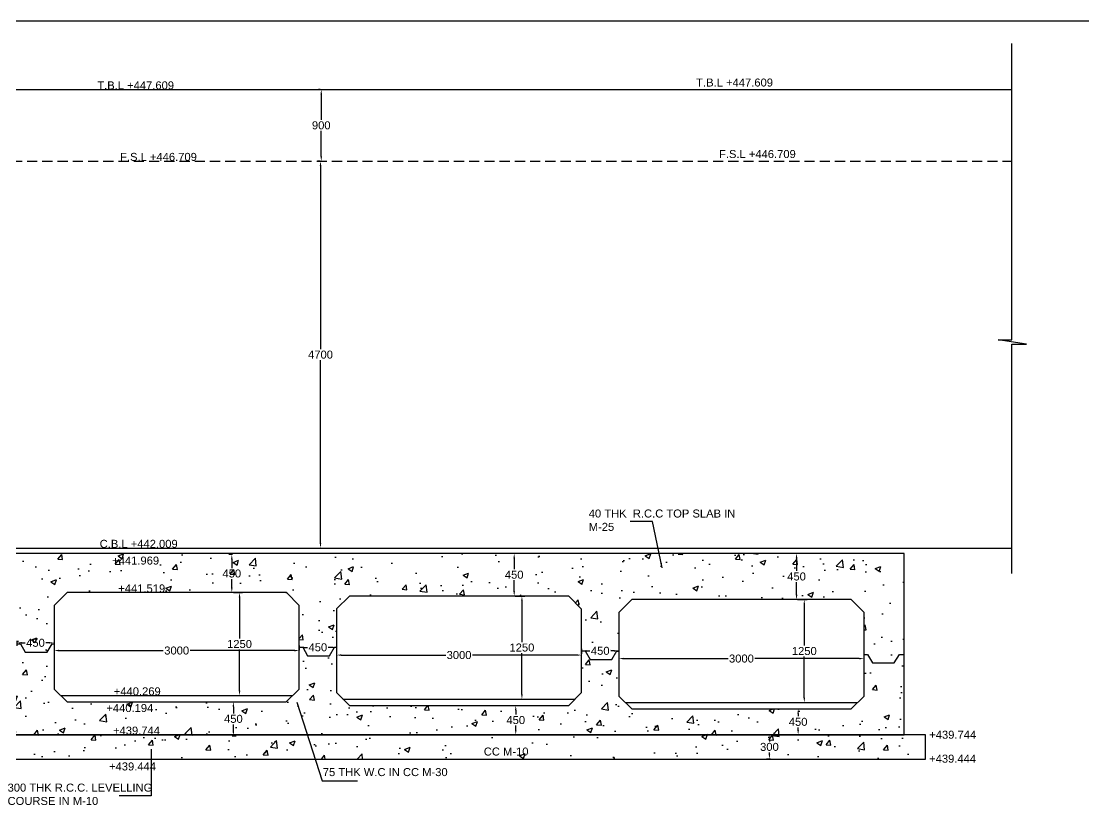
# Model space of a CAD drawing. Header units: metres. Extents: x 450 to 11487, y 479 to 10656.
# Drawn here: x 1599.9 to 1666.3, y 613.8 to 663.1 of the extents above; entities that cross this region are included whole.
import ezdxf

# ---------------------------------------------------------------- set-up
doc = ezdxf.new("R2010")
doc.units = ezdxf.units.M
doc.header["$MEASUREMENT"] = 0
doc.linetypes.add('HIDDEN', pattern=[9.525, 6.35, -3.175])
for name, color, linetype in [('DIMENSION', 255, 'Continuous'), ('DRAWING', 7, 'Continuous'), ('TEXT', 255, 'Continuous')]:
    doc.layers.add(name, color=color, linetype=linetype)
doc.styles.get("Standard").update_dxf_attribs({"font": 'arial.ttf'})
doc.dimstyles.get("Standard").update_dxf_attribs({"dimtxt": 0.5, "dimasz": 0.3, "dimexe": 0.18, "dimexo": 0.0625, "dimgap": 0.09, "dimtad": 0, "dimtih": 1, "dimtoh": 1, "dimdec": 4, "dimzin": 0, "dimdsep": 46, "dimtxsty": 'Standard', "dimcen": 0.09, "dimadec": 0, "dimazin": 0, "dimtfac": 1, "dimtdec": 4, "dimtofl": 0, "dimtmove": 0, "dimatfit": 3, "dimfxl": 1, "dimtolj": 1, "dimtzin": 0, "dimarcsym": 0})

# ---------------------------------------------------------------- blocks, each defined once
blk = doc.blocks.new('*D108')
at = {"layer": 'Defpoints', "color": 0, "ltscale": 0.1, "transparency": 16777216}
for p in [(1613.101, 629.774), (1613.208, 629.774), (1613.208, 627.39)]:
    blk.add_point(p, dxfattribs=at)
at = {"layer": 'DIMENSION', "color": 0, "lineweight": -2, "ltscale": 0.1, "transparency": 16777216}
for p, q in [((1613.146, 629.774), (1612.921, 629.774)), ((1613.101, 629.474), (1613.101, 628.927)), ((1613.101, 627.69), (1613.101, 628.236)), ((1613.146, 627.39), (1612.921, 627.39))]:
    blk.add_line(p, q, dxfattribs=at)
at = {"layer": 'DIMENSION', "color": 0, "ltscale": 0.1, "transparency": 16777216}
for points in [[(1613.051, 629.474), (1613.151, 629.474), (1613.101, 629.774)], [(1613.051, 627.69), (1613.151, 627.69), (1613.101, 627.39)]]:
    blk.add_solid(points, dxfattribs=at)
at = {"layer": 'DIMENSION', "color": 0, "ltscale": 0.1, "transparency": 16777216, "insert": (1613.101, 628.582), "char_height": 0.5, "attachment_point": 5}
blk.add_mtext('\\A1;450', dxfattribs=at)
blk = doc.blocks.new('*D109')
at = {"layer": 'Defpoints', "color": 0, "ltscale": 0.1, "transparency": 16777216}
for p in [(1613.135, 627.39), (1613.584, 627.39), (1613.106, 620.962)]:
    blk.add_point(p, dxfattribs=at)
at = {"layer": 'DIMENSION', "color": 0, "lineweight": -2, "ltscale": 0.1, "transparency": 16777216}
for p, q in [((1613.197, 627.39), (1613.764, 627.39)), ((1613.584, 627.09), (1613.584, 624.521)), ((1613.584, 621.262), (1613.584, 623.83)), ((1613.168, 620.962), (1613.764, 620.962))]:
    blk.add_line(p, q, dxfattribs=at)
at = {"layer": 'DIMENSION', "color": 0, "ltscale": 0.1, "transparency": 16777216}
for points in [[(1613.534, 627.09), (1613.634, 627.09), (1613.584, 627.39)], [(1613.534, 621.262), (1613.634, 621.262), (1613.584, 620.962)]]:
    blk.add_solid(points, dxfattribs=at)
at = {"layer": 'DIMENSION', "color": 0, "ltscale": 0.1, "transparency": 16777216, "insert": (1613.584, 624.176), "char_height": 0.5, "attachment_point": 5}
blk.add_mtext('\\A1;1250', dxfattribs=at)
blk = doc.blocks.new('*D110')
at = {"layer": 'Defpoints', "color": 0, "ltscale": 0.1, "transparency": 16777216}
for p in [(1601.995, 623.937), (1617.317, 623.769), (1617.317, 623.718)]:
    blk.add_point(p, dxfattribs=at)
at = {"layer": 'DIMENSION', "color": 0, "lineweight": -2, "ltscale": 0.1, "transparency": 16777216}
for p, q in [((1601.995, 623.875), (1601.995, 623.589)), ((1602.295, 623.769), (1608.82, 623.769)), ((1617.017, 623.769), (1610.491, 623.769)), ((1617.317, 623.781), (1617.317, 623.949))]:
    blk.add_line(p, q, dxfattribs=at)
at = {"layer": 'DIMENSION', "color": 0, "ltscale": 0.1, "transparency": 16777216}
for points in [[(1602.295, 623.819), (1602.295, 623.719), (1601.995, 623.769)], [(1617.017, 623.819), (1617.017, 623.719), (1617.317, 623.769)]]:
    blk.add_solid(points, dxfattribs=at)
at = {"layer": 'DIMENSION', "color": 0, "ltscale": 0.1, "transparency": 16777216, "insert": (1609.656, 623.769), "char_height": 0.5, "attachment_point": 5}
blk.add_mtext('\\A1;3000', dxfattribs=at)
blk = doc.blocks.new('*D111')
at = {"layer": 'Defpoints', "color": 0, "ltscale": 0.1, "transparency": 16777216}
for p in [(1599.671, 624.435), (1601.995, 624.435), (1601.995, 624.253)]:
    blk.add_point(p, dxfattribs=at)
at = {"layer": 'DIMENSION', "color": 0, "lineweight": -2, "ltscale": 0.1, "transparency": 16777216}
for p, q in [((1599.671, 624.373), (1599.671, 624.073)), ((1599.971, 624.253), (1600.182, 624.253)), ((1601.695, 624.253), (1601.485, 624.253)), ((1601.995, 624.373), (1601.995, 624.073))]:
    blk.add_line(p, q, dxfattribs=at)
at = {"layer": 'DIMENSION', "color": 0, "ltscale": 0.1, "transparency": 16777216}
for points in [[(1599.971, 624.303), (1599.971, 624.203), (1599.671, 624.253)], [(1601.695, 624.303), (1601.695, 624.203), (1601.995, 624.253)]]:
    blk.add_solid(points, dxfattribs=at)
at = {"layer": 'DIMENSION', "color": 0, "ltscale": 0.1, "transparency": 16777216, "insert": (1600.833, 624.253), "char_height": 0.5, "attachment_point": 5}
blk.add_mtext('\\A1;450', dxfattribs=at)
blk = doc.blocks.new('*D112')
at = {"layer": 'Defpoints', "color": 0, "ltscale": 0.1, "transparency": 16777216}
for p in [(1613.056, 620.562), (1613.199, 620.562), (1613.056, 618.443)]:
    blk.add_point(p, dxfattribs=at)
at = {"layer": 'DIMENSION', "color": 0, "lineweight": -2, "ltscale": 0.1, "transparency": 16777216}
for p, q in [((1613.119, 620.562), (1613.379, 620.562)), ((1613.199, 620.262), (1613.199, 619.848)), ((1613.199, 618.743), (1613.199, 619.157)), ((1613.119, 618.443), (1613.379, 618.443))]:
    blk.add_line(p, q, dxfattribs=at)
at = {"layer": 'DIMENSION', "color": 0, "ltscale": 0.1, "transparency": 16777216}
for points in [[(1613.149, 620.262), (1613.249, 620.262), (1613.199, 620.562)], [(1613.149, 618.743), (1613.249, 618.743), (1613.199, 618.443)]]:
    blk.add_solid(points, dxfattribs=at)
at = {"layer": 'DIMENSION', "color": 0, "ltscale": 0.1, "transparency": 16777216, "insert": (1613.199, 619.502), "char_height": 0.5, "attachment_point": 5}
blk.add_mtext('\\A1;450', dxfattribs=at)
blk = doc.blocks.new('*D113')
at = {"layer": 'Defpoints', "color": 0, "ltscale": 0.1, "transparency": 16777216}
for p in [(1630.747, 629.84), (1630.854, 629.84), (1630.854, 627.17)]:
    blk.add_point(p, dxfattribs=at)
at = {"layer": 'DIMENSION', "color": 0, "lineweight": -2, "ltscale": 0.1, "transparency": 16777216}
for p, q in [((1630.791, 629.84), (1630.567, 629.84)), ((1630.747, 629.54), (1630.747, 628.85)), ((1630.747, 627.47), (1630.747, 628.16)), ((1630.791, 627.17), (1630.567, 627.17))]:
    blk.add_line(p, q, dxfattribs=at)
at = {"layer": 'DIMENSION', "color": 0, "ltscale": 0.1, "transparency": 16777216}
for points in [[(1630.697, 629.54), (1630.797, 629.54), (1630.747, 629.84)], [(1630.697, 627.47), (1630.797, 627.47), (1630.747, 627.17)]]:
    blk.add_solid(points, dxfattribs=at)
at = {"layer": 'DIMENSION', "color": 0, "ltscale": 0.1, "transparency": 16777216, "insert": (1630.747, 628.505), "char_height": 0.5, "attachment_point": 5}
blk.add_mtext('\\A1;450', dxfattribs=at)
blk = doc.blocks.new('*D114')
at = {"layer": 'Defpoints', "color": 0, "ltscale": 0.1, "transparency": 16777216}
for p in [(1630.747, 627.17), (1631.23, 627.17), (1630.838, 620.742)]:
    blk.add_point(p, dxfattribs=at)
at = {"layer": 'DIMENSION', "color": 0, "lineweight": -2, "ltscale": 0.1, "transparency": 16777216}
for p, q in [((1630.809, 627.17), (1631.41, 627.17)), ((1631.23, 626.87), (1631.23, 624.302)), ((1631.23, 621.042), (1631.23, 623.611)), ((1630.901, 620.742), (1631.41, 620.742))]:
    blk.add_line(p, q, dxfattribs=at)
at = {"layer": 'DIMENSION', "color": 0, "ltscale": 0.1, "transparency": 16777216}
for points in [[(1631.18, 626.87), (1631.28, 626.87), (1631.23, 627.17)], [(1631.18, 621.042), (1631.28, 621.042), (1631.23, 620.742)]]:
    blk.add_solid(points, dxfattribs=at)
at = {"layer": 'DIMENSION', "color": 0, "ltscale": 0.1, "transparency": 16777216, "insert": (1631.23, 623.956), "char_height": 0.5, "attachment_point": 5}
blk.add_mtext('\\A1;1250', dxfattribs=at)
blk = doc.blocks.new('*D115')
at = {"layer": 'Defpoints', "color": 0, "ltscale": 0.1, "transparency": 16777216}
for p in [(1619.641, 623.656), (1634.962, 623.487), (1634.962, 623.436)]:
    blk.add_point(p, dxfattribs=at)
at = {"layer": 'DIMENSION', "color": 0, "lineweight": -2, "ltscale": 0.1, "transparency": 16777216}
for p, q in [((1619.641, 623.593), (1619.641, 623.307)), ((1619.941, 623.487), (1626.466, 623.487)), ((1634.662, 623.487), (1628.137, 623.487)), ((1634.962, 623.499), (1634.962, 623.667))]:
    blk.add_line(p, q, dxfattribs=at)
at = {"layer": 'DIMENSION', "color": 0, "ltscale": 0.1, "transparency": 16777216}
for points in [[(1619.941, 623.537), (1619.941, 623.437), (1619.641, 623.487)], [(1634.662, 623.537), (1634.662, 623.437), (1634.962, 623.487)]]:
    blk.add_solid(points, dxfattribs=at)
at = {"layer": 'DIMENSION', "color": 0, "ltscale": 0.1, "transparency": 16777216, "insert": (1627.301, 623.487), "char_height": 0.5, "attachment_point": 5}
blk.add_mtext('\\A1;3000', dxfattribs=at)
blk = doc.blocks.new('*D116')
at = {"layer": 'Defpoints', "color": 0, "ltscale": 0.1, "transparency": 16777216}
for p in [(1617.317, 624.154), (1619.641, 624.154), (1619.641, 623.971)]:
    blk.add_point(p, dxfattribs=at)
at = {"layer": 'DIMENSION', "color": 0, "lineweight": -2, "ltscale": 0.1, "transparency": 16777216}
for p, q in [((1617.317, 624.091), (1617.317, 623.791)), ((1617.617, 623.971), (1617.827, 623.971)), ((1619.341, 623.971), (1619.13, 623.971)), ((1619.641, 624.091), (1619.641, 623.791))]:
    blk.add_line(p, q, dxfattribs=at)
at = {"layer": 'DIMENSION', "color": 0, "ltscale": 0.1, "transparency": 16777216}
for points in [[(1617.617, 624.021), (1617.617, 623.921), (1617.317, 623.971)], [(1619.341, 624.021), (1619.341, 623.921), (1619.641, 623.971)]]:
    blk.add_solid(points, dxfattribs=at)
at = {"layer": 'DIMENSION', "color": 0, "ltscale": 0.1, "transparency": 16777216, "insert": (1618.479, 623.971), "char_height": 0.5, "attachment_point": 5}
blk.add_mtext('\\A1;450', dxfattribs=at)
blk = doc.blocks.new('*D117')
at = {"layer": 'Defpoints', "color": 0, "ltscale": 0.1, "transparency": 16777216}
for p in [(1630.637, 620.342), (1630.845, 620.342), (1630.702, 618.509)]:
    blk.add_point(p, dxfattribs=at)
at = {"layer": 'DIMENSION', "color": 0, "lineweight": -2, "ltscale": 0.1, "transparency": 16777216}
for p, q in [((1630.699, 620.342), (1631.025, 620.342)), ((1630.845, 620.042), (1630.845, 619.771)), ((1630.845, 618.809), (1630.845, 619.08)), ((1630.764, 618.509), (1631.025, 618.509))]:
    blk.add_line(p, q, dxfattribs=at)
at = {"layer": 'DIMENSION', "color": 0, "ltscale": 0.1, "transparency": 16777216}
for points in [[(1630.795, 620.042), (1630.895, 620.042), (1630.845, 620.342)], [(1630.795, 618.809), (1630.895, 618.809), (1630.845, 618.509)]]:
    blk.add_solid(points, dxfattribs=at)
at = {"layer": 'DIMENSION', "color": 0, "ltscale": 0.1, "transparency": 16777216, "insert": (1630.845, 619.426), "char_height": 0.5, "attachment_point": 5}
blk.add_mtext('\\A1;450', dxfattribs=at)
blk = doc.blocks.new('*D118')
at = {"layer": 'Defpoints', "color": 0, "ltscale": 0.1, "transparency": 16777216}
for p in [(1648.392, 629.84), (1648.499, 629.84), (1648.755, 626.951)]:
    blk.add_point(p, dxfattribs=at)
at = {"layer": 'DIMENSION', "color": 0, "lineweight": -2, "ltscale": 0.1, "transparency": 16777216}
for p, q in [((1648.437, 629.84), (1648.212, 629.84)), ((1648.392, 629.54), (1648.392, 628.741)), ((1648.392, 627.251), (1648.392, 628.05)), ((1648.693, 626.951), (1648.212, 626.951))]:
    blk.add_line(p, q, dxfattribs=at)
at = {"layer": 'DIMENSION', "color": 0, "ltscale": 0.1, "transparency": 16777216}
for points in [[(1648.342, 629.54), (1648.442, 629.54), (1648.392, 629.84)], [(1648.342, 627.251), (1648.442, 627.251), (1648.392, 626.951)]]:
    blk.add_solid(points, dxfattribs=at)
at = {"layer": 'DIMENSION', "color": 0, "ltscale": 0.1, "transparency": 16777216, "insert": (1648.392, 628.396), "char_height": 0.5, "attachment_point": 5}
blk.add_mtext('\\A1;450', dxfattribs=at)
blk = doc.blocks.new('*D119')
at = {"layer": 'Defpoints', "color": 0, "ltscale": 0.1, "transparency": 16777216}
for p in [(1648.392, 626.951), (1648.875, 626.951), (1648.397, 620.523)]:
    blk.add_point(p, dxfattribs=at)
at = {"layer": 'DIMENSION', "color": 0, "lineweight": -2, "ltscale": 0.1, "transparency": 16777216}
for p, q in [((1648.455, 626.951), (1649.055, 626.951)), ((1648.875, 626.651), (1648.875, 624.082)), ((1648.875, 620.823), (1648.875, 623.392)), ((1648.459, 620.523), (1649.055, 620.523))]:
    blk.add_line(p, q, dxfattribs=at)
at = {"layer": 'DIMENSION', "color": 0, "ltscale": 0.1, "transparency": 16777216}
for points in [[(1648.825, 626.651), (1648.925, 626.651), (1648.875, 626.951)], [(1648.825, 620.823), (1648.925, 620.823), (1648.875, 620.523)]]:
    blk.add_solid(points, dxfattribs=at)
at = {"layer": 'DIMENSION', "color": 0, "ltscale": 0.1, "transparency": 16777216, "insert": (1648.875, 623.737), "char_height": 0.5, "attachment_point": 5}
blk.add_mtext('\\A1;1250', dxfattribs=at)
blk = doc.blocks.new('*D120')
at = {"layer": 'Defpoints', "color": 0, "ltscale": 0.1, "transparency": 16777216}
for p in [(1637.286, 623.436), (1652.608, 623.268), (1652.608, 623.217)]:
    blk.add_point(p, dxfattribs=at)
at = {"layer": 'DIMENSION', "color": 0, "lineweight": -2, "ltscale": 0.1, "transparency": 16777216}
for p, q in [((1652.608, 623.28), (1652.608, 623.448)), ((1637.286, 623.374), (1637.286, 623.088)), ((1637.586, 623.268), (1644.111, 623.268)), ((1652.308, 623.268), (1645.782, 623.268))]:
    blk.add_line(p, q, dxfattribs=at)
at = {"layer": 'DIMENSION', "color": 0, "ltscale": 0.1, "transparency": 16777216}
for points in [[(1637.586, 623.318), (1637.586, 623.218), (1637.286, 623.268)], [(1652.308, 623.318), (1652.308, 623.218), (1652.608, 623.268)]]:
    blk.add_solid(points, dxfattribs=at)
at = {"layer": 'DIMENSION', "color": 0, "ltscale": 0.1, "transparency": 16777216, "insert": (1644.947, 623.268), "char_height": 0.5, "attachment_point": 5}
blk.add_mtext('\\A1;3000', dxfattribs=at)
blk = doc.blocks.new('*D121')
at = {"layer": 'Defpoints', "color": 0, "ltscale": 0.1, "transparency": 16777216}
for p in [(1634.962, 623.934), (1637.286, 623.934), (1637.286, 623.752)]:
    blk.add_point(p, dxfattribs=at)
at = {"layer": 'DIMENSION', "color": 0, "lineweight": -2, "ltscale": 0.1, "transparency": 16777216}
for p, q in [((1634.962, 623.872), (1634.962, 623.572)), ((1635.262, 623.752), (1635.472, 623.752)), ((1636.986, 623.752), (1636.776, 623.752)), ((1637.286, 623.872), (1637.286, 623.572))]:
    blk.add_line(p, q, dxfattribs=at)
at = {"layer": 'DIMENSION', "color": 0, "ltscale": 0.1, "transparency": 16777216}
for points in [[(1635.262, 623.802), (1635.262, 623.702), (1634.962, 623.752)], [(1636.986, 623.802), (1636.986, 623.702), (1637.286, 623.752)]]:
    blk.add_solid(points, dxfattribs=at)
at = {"layer": 'DIMENSION', "color": 0, "ltscale": 0.1, "transparency": 16777216, "insert": (1636.124, 623.752), "char_height": 0.5, "attachment_point": 5}
blk.add_mtext('\\A1;450', dxfattribs=at)
blk = doc.blocks.new('*D122')
at = {"layer": 'Defpoints', "color": 0, "ltscale": 0.1, "transparency": 16777216}
for p in [(1648.347, 620.123), (1648.49, 620.123), (1648.347, 618.509)]:
    blk.add_point(p, dxfattribs=at)
at = {"layer": 'DIMENSION', "color": 0, "lineweight": -2, "ltscale": 0.1, "transparency": 16777216}
for p, q in [((1648.409, 620.123), (1648.67, 620.123)), ((1648.49, 619.823), (1648.49, 619.661)), ((1648.49, 618.809), (1648.49, 618.971)), ((1648.409, 618.509), (1648.67, 618.509))]:
    blk.add_line(p, q, dxfattribs=at)
at = {"layer": 'DIMENSION', "color": 0, "ltscale": 0.1, "transparency": 16777216}
for points in [[(1648.44, 619.823), (1648.54, 619.823), (1648.49, 620.123)], [(1648.44, 618.809), (1648.54, 618.809), (1648.49, 618.509)]]:
    blk.add_solid(points, dxfattribs=at)
at = {"layer": 'DIMENSION', "color": 0, "ltscale": 0.1, "transparency": 16777216, "insert": (1648.49, 619.316), "char_height": 0.5, "attachment_point": 5}
blk.add_mtext('\\A1;450', dxfattribs=at)
blk = doc.blocks.new('*D123')
at = {"layer": 'Defpoints', "color": 0, "ltscale": 0.1, "transparency": 16777216}
for p in [(1646.697, 618.509), (1646.872, 618.509), (1646.822, 616.991)]:
    blk.add_point(p, dxfattribs=at)
at = {"layer": 'DIMENSION', "color": 0, "lineweight": -2, "ltscale": 0.1, "transparency": 16777216}
for p, q in [((1646.809, 618.509), (1646.517, 618.509)), ((1646.697, 618.209), (1646.697, 618.096)), ((1646.759, 616.991), (1646.517, 616.991)), ((1646.697, 617.291), (1646.697, 617.405))]:
    blk.add_line(p, q, dxfattribs=at)
at = {"layer": 'DIMENSION', "color": 0, "ltscale": 0.1, "transparency": 16777216}
for points in [[(1646.647, 618.209), (1646.747, 618.209), (1646.697, 618.509)], [(1646.647, 617.291), (1646.747, 617.291), (1646.697, 616.991)]]:
    blk.add_solid(points, dxfattribs=at)
at = {"layer": 'DIMENSION', "color": 0, "ltscale": 0.1, "transparency": 16777216, "insert": (1646.697, 617.75), "char_height": 0.5, "attachment_point": 5}
blk.add_mtext('\\A1;300', dxfattribs=at)
blk = doc.blocks.new('*D125')
at = {"layer": 'Defpoints', "color": 0, "ltscale": 0.1, "transparency": 16777216}
for p in [(1618.644, 654.341), (1618.69, 654.341), (1618.566, 630.17)]:
    blk.add_point(p, dxfattribs=at)
at = {"layer": 'DIMENSION', "color": 0, "lineweight": -2, "ltscale": 0.1, "transparency": 16777216}
for p, q in [((1618.627, 654.341), (1618.464, 654.341)), ((1618.644, 654.041), (1618.644, 642.601)), ((1618.644, 630.47), (1618.644, 641.91)), ((1618.629, 630.17), (1618.824, 630.17))]:
    blk.add_line(p, q, dxfattribs=at)
at = {"layer": 'DIMENSION', "color": 0, "ltscale": 0.1, "transparency": 16777216}
for points in [[(1618.594, 654.041), (1618.694, 654.041), (1618.644, 654.341)], [(1618.594, 630.47), (1618.694, 630.47), (1618.644, 630.17)]]:
    blk.add_solid(points, dxfattribs=at)
at = {"layer": 'DIMENSION', "color": 0, "ltscale": 0.1, "transparency": 16777216, "insert": (1618.644, 642.255), "char_height": 0.5, "attachment_point": 5}
blk.add_mtext('\\A1;4700', dxfattribs=at)
blk = doc.blocks.new('*D126')
at = {"layer": 'Defpoints', "color": 0, "ltscale": 0.1, "transparency": 16777216}
for p in [(1618.69, 658.816), (1618.69, 658.816), (1618.69, 654.341)]:
    blk.add_point(p, dxfattribs=at)
at = {"layer": 'DIMENSION', "color": 0, "lineweight": -2, "ltscale": 0.1, "transparency": 16777216}
for p, q in [((1618.627, 658.816), (1618.51, 658.816)), ((1618.69, 658.516), (1618.69, 656.924)), ((1618.69, 654.641), (1618.69, 656.233)), ((1618.627, 654.341), (1618.51, 654.341))]:
    blk.add_line(p, q, dxfattribs=at)
at = {"layer": 'DIMENSION', "color": 0, "ltscale": 0.1, "transparency": 16777216}
for points in [[(1618.64, 658.516), (1618.74, 658.516), (1618.69, 658.816)], [(1618.64, 654.641), (1618.74, 654.641), (1618.69, 654.341)]]:
    blk.add_solid(points, dxfattribs=at)
at = {"layer": 'DIMENSION', "color": 0, "ltscale": 0.1, "transparency": 16777216, "insert": (1618.69, 656.578), "char_height": 0.5, "attachment_point": 5}
blk.add_mtext('\\A1;900', dxfattribs=at)

msp = doc.modelspace()

# ---------------------------------------------------------------- hatches: boundary and pattern name
at = {"layer": 'DRAWING', "ltscale": 0.1}
h = msp.add_hatch(dxfattribs=at)
h.set_pattern_fill('AR-CONC', scale=0.5)
h.set_pattern_definition([(50, (0, 0), (3.586301, -0.3137607), [0.375, -4.125]), (355, (0, 0), (-0.693757, 3.760961), [0.3, -3.3]), (100.4514, (0.299, -0.026), (2.892547, 3.447198), [0.318701, -3.5057106]), (46.1842, (0, 1), (5.336205, -0.827595), [0.5625, -6.1875]), (96.6356, (0.4447, 0.931), (4.673314, 4.87059), [0.478051, -5.258565]), (351.1842, (0, 1), (4.67331, 4.870593), [0.45, -4.95]), (21, (0.5, 0.75), (2.9845353, -2.0130945), [0.375, -4.125]), (326, (0.5, 0.75), (1.216577, 3.62575), [0.3, -3.3]), (71.4514, (0.7487, 0.5822), (4.201113, 1.6126525), [0.318701, -3.5057106]), (37.5, (0, 0), (0.0607993, 1.6644693), [0, -3.26, 0, -3.35, 0, -3.3125]), (7.5, (0, 0), (1.3153477, 1.9720586), [0, -1.91, 0, -3.185, 0, -1.2625]), (327.5, (-1.115, 0), (2.6691122, -0.1127744), [0, -1.25, 0, -3.9, 0, -5.175]), (317.5, (-1.615, 0), (2.915931, 0.500525), [0, -1.625, 0, -2.59, 0, -3.675])])
h.paths.add_polyline_path([(1582.02571, 629.83994), (1582.02571, 624.40992), (1582.24276, 624.40992), (1582.54833, 623.87823), (1583.91853, 623.87823), (1584.23394, 624.40992), (1584.34959, 624.40992), (1584.34959, 626.80873), (1585.1577, 627.60873), (1598.87116, 627.60873), (1599.67116, 626.80062), (1599.67116, 624.19071), (1599.88822, 624.19071), (1600.19379, 623.65903), (1601.56398, 623.65903), (1601.8794, 624.19071), (1601.99505, 624.19071), (1601.99505, 626.58952), (1602.80315, 627.38952), (1616.51662, 627.38952), (1617.31662, 626.58142), (1617.31662, 623.9715), (1617.53367, 623.9715), (1617.83924, 623.43982), (1619.20944, 623.43982), (1619.52485, 623.9715), (1619.6405, 623.9715), (1619.6405, 626.37032), (1620.44861, 627.17032), (1634.16207, 627.17032), (1634.96207, 626.36221), (1634.96207, 623.75229), (1635.17913, 623.75229), (1635.4847, 623.22061), (1636.85489, 623.22061), (1637.17031, 623.75229), (1637.28596, 623.75229), (1637.28596, 626.15111), (1638.09407, 626.95111), (1651.80753, 626.95111), (1652.60753, 626.143), (1652.60753, 623.53308), (1652.82458, 623.53308), (1653.13015, 623.0014), (1654.50035, 623.0014), (1654.81576, 623.53308), (1655.10671, 623.53308), (1655.10671, 629.83994)])
h.paths.add_polyline_path([(1619.6405, 623.9715), (1619.52485, 623.9715), (1619.20944, 623.43982), (1617.83924, 623.43982), (1617.53367, 623.9715), (1617.31662, 623.9715), (1617.31662, 621.36158), (1616.50851, 620.56158), (1602.80315, 620.56158), (1601.99505, 621.36158), (1601.99505, 624.19071), (1601.8794, 624.19071), (1601.56398, 623.65903), (1600.19379, 623.65903), (1599.88822, 624.19071), (1599.67116, 624.19071), (1599.67116, 621.58079), (1598.86306, 620.78079), (1585.1577, 620.78079), (1584.34959, 621.58079), (1584.34959, 624.40992), (1584.23394, 624.40992), (1583.91853, 623.87823), (1582.54833, 623.87823), (1582.24276, 624.40992), (1582.02571, 624.40992), (1582.02571, 618.50893), (1655.10671, 618.50893), (1655.10671, 623.53308), (1654.81576, 623.53308), (1654.50035, 623.0014), (1653.13015, 623.0014), (1652.82458, 623.53308), (1652.60753, 623.53308), (1652.60753, 620.92317), (1651.79942, 620.12317), (1638.09407, 620.12317), (1637.28596, 620.92317), (1637.28596, 623.75229), (1637.17031, 623.75229), (1636.85489, 623.22061), (1635.4847, 623.22061), (1635.17913, 623.75229), (1634.96207, 623.75229), (1634.96207, 621.14237), (1634.15397, 620.34237), (1620.44861, 620.34237), (1619.6405, 621.14237)])
h.paths.add_polyline_path([(1656.44809, 616.99139), (1656.44809, 618.50893), (1580.48354, 618.50893), (1580.48354, 616.99139)])
h.paths.add_polyline_path([(1594.7692, 629.10462), (1596.14233, 629.10462), (1596.14233, 628.34405), (1594.7692, 628.34405)], flags=24)
h.paths.add_polyline_path([(1582.50109, 625.10615), (1583.87421, 625.10615), (1583.87421, 624.34558), (1582.50109, 624.34558)], flags=24)
h.paths.add_polyline_path([(1612.41466, 628.96199), (1613.78778, 628.96199), (1613.78778, 628.20142), (1612.41466, 628.20142)], flags=24)
h.paths.add_polyline_path([(1600.14654, 624.63349), (1601.51967, 624.63349), (1601.51967, 623.87292), (1600.14654, 623.87292)], flags=24)
h.paths.add_polyline_path([(1630.06011, 628.88542), (1631.43324, 628.88542), (1631.43324, 628.12484), (1630.06011, 628.12484)], flags=24)
h.paths.add_polyline_path([(1617.792, 624.35179), (1619.16512, 624.35179), (1619.16512, 623.59121), (1617.792, 623.59121)], flags=24)
h.paths.add_polyline_path([(1647.70557, 628.77581), (1649.07869, 628.77581), (1649.07869, 628.01524), (1647.70557, 628.01524)], flags=24)
h.paths.add_polyline_path([(1635.43745, 624.13258), (1636.81058, 624.13258), (1636.81058, 623.37201), (1635.43745, 623.37201)], flags=24)
h.paths.add_polyline_path([(1605.49225, 628.0251), (1609.0325, 628.0251), (1609.0325, 627.26452), (1605.49225, 627.26452)], flags=24)
h.paths.add_polyline_path([(1605.11294, 629.76615), (1608.65319, 629.76615), (1608.65319, 629.00558), (1605.11294, 629.00558)], flags=24)
h.paths.add_polyline_path([(1594.86738, 620.02515), (1596.2405, 620.02515), (1596.2405, 619.26458), (1594.86738, 619.26458)], flags=24)
h.paths.add_polyline_path([(1612.51283, 619.88252), (1613.88595, 619.88252), (1613.88595, 619.12194), (1612.51283, 619.12194)], flags=24)
h.paths.add_polyline_path([(1630.15829, 619.80594), (1631.53141, 619.80594), (1631.53141, 619.04537), (1630.15829, 619.04537)], flags=24)
h.paths.add_polyline_path([(1647.80374, 619.69634), (1649.17687, 619.69634), (1649.17687, 618.93576), (1647.80374, 618.93576)], flags=24)
h.paths.add_polyline_path([(1605.16383, 619.14451), (1608.701, 619.14451), (1608.701, 618.38359), (1605.16383, 618.38359)], flags=9)
h.paths.add_polyline_path([(1604.74956, 620.55559), (1608.28674, 620.55559), (1608.28674, 619.79502), (1604.74956, 619.79502)], flags=24)
h.paths.add_polyline_path([(1594.75221, 618.13062), (1596.10487, 618.13062), (1596.10487, 617.3697), (1594.75221, 617.3697)], flags=24)
h.paths.add_polyline_path([(1646.02026, 618.13062), (1647.37292, 618.13062), (1647.37292, 617.3697), (1646.02026, 617.3697)], flags=24)
h.paths.add_polyline_path([(1628.33387, 617.83651), (1631.73291, 617.83651), (1631.73291, 617.06946), (1628.33387, 617.06946)], flags=24)

# ---------------------------------------------------------------- linework, layer by layer
for points in [[(1566.46364, 571.92447), (1769.11442, 571.92447), (1769.11442, 663.08157), (1566.46364, 663.08157)], [(1582.02571, 618.50893), (1655.10671, 618.50893), (1655.10671, 629.83994), (1582.02571, 629.83994)], [(1602.80315, 620.56158), (1616.50851, 620.56158), (1617.31662, 621.36158), (1617.31662, 626.58142), (1616.51662, 627.38952), (1602.80315, 627.38952), (1601.99505, 626.58952), (1601.99505, 621.36158)], [(1620.44861, 620.34237), (1634.15397, 620.34237), (1634.96207, 621.14237), (1634.96207, 626.36221), (1634.16207, 627.17032), (1620.44861, 627.17032), (1619.6405, 626.37032), (1619.6405, 621.14237)], [(1638.09407, 620.12317), (1651.79942, 620.12317), (1652.60753, 620.92317), (1652.60753, 626.143), (1651.80753, 626.95111), (1638.09407, 626.95111), (1637.28596, 626.15111), (1637.28596, 620.92317)], [(1580.48354, 616.99139), (1656.44809, 616.99139), (1656.44809, 618.50893), (1580.48354, 618.50893)]]:
    msp.add_lwpolyline(points, close=True, dxfattribs=at)
for points in [[(1661.84619, 628.58804), (1661.84619, 642.90567), (1662.76243, 642.90567), (1660.99322, 643.18316), (1661.83597, 643.17954), (1661.83597, 661.68829)], [(1575.5433, 658.81559), (1661.83597, 658.81559)], [(1575.56339, 630.16961), (1661.85606, 630.16961)], [(1599.67116, 624.19071), (1599.88822, 624.19071), (1600.19379, 623.65903), (1601.56398, 623.65903), (1601.8794, 624.19071), (1601.99505, 624.19071)], [(1617.31662, 623.9715), (1617.53367, 623.9715), (1617.83924, 623.43982), (1619.20944, 623.43982), (1619.52485, 623.9715), (1619.6405, 623.9715)], [(1634.96207, 623.75229), (1635.17913, 623.75229), (1635.4847, 623.22061), (1636.85489, 623.22061), (1637.17031, 623.75229), (1637.28596, 623.75229)], [(1652.60753, 623.53308), (1652.82458, 623.53308), (1653.13015, 623.0014), (1654.50035, 623.0014), (1654.81576, 623.53308), (1655.10671, 623.53308)], [(1602.3991, 620.96158), (1616.91257, 620.96158)], [(1620.04456, 620.74237), (1634.55802, 620.74237)], [(1637.69001, 620.52317), (1652.20348, 620.52317)]]:
    msp.add_lwpolyline(points, dxfattribs=at)
at = {"layer": 'DRAWING', "linetype": 'HIDDEN', "ltscale": 0.1}
msp.add_lwpolyline([(1575.5433, 654.34122), (1661.83597, 654.34122)], dxfattribs=at)

# ---------------------------------------------------------------- texts
at = {"layer": 'TEXT', "char_height": 0.5, "attachment_point": 1}
for s, insert, width in [('T.B.L +447.609', (1604.69644, 659.32616), 10.2593451), ('T.B.L +447.609', (1642.12318, 659.50453), 10.2593451), ('F.S.L +446.709', (1606.12174, 654.85862), 10.2593451), ('F.S.L +446.709', (1643.54848, 655.03699), 10.2593451), ('40 THK  R.C.C TOP SLAB IN M-25', (1635.40581, 632.58149), 10.2593451), ('C.B.L +442.009', (1604.84593, 630.687), 10.2593451), ('  +441.969', (1605.23794, 629.64115), 10.2593451), ('  +441.519', (1605.61725, 627.9001), 10.2593451), ('  +440.269', (1605.33903, 621.47216), 10.2593451), ('  +440.194', (1604.87456, 620.43059), 10.2593451), ('  +439.744', (1605.28883, 619.01951), 10.2593451), ('  +439.744', (1656.29493, 618.7619), 10.2593451), ('  CC M-10', (1628.45887, 617.71151), 10.6888902), ('  +439.444', (1656.28857, 617.26608), 10.2593451), ('  +439.444', (1605.04135, 616.78081), 10.2593451), ('75 THK W.C IN CC M-30', (1618.7884, 616.42812), 10.6888902), ('300 THK R.C.C. LEVELLING COURSE IN M-10', (1599.08921, 615.45835), 10.6888902)]:
    msp.add_mtext(s, dxfattribs=dict(at, insert=insert, width=width))

# ---------------------------------------------------------------- dimensions: what is measured, and where the dimension line sits
at = {"layer": 'DIMENSION', "ltscale": 0.1}
for base, p1, p2, text, picture, middle in [((1618.68964, 658.81559), (1618.68964, 654.34122), (1618.68964, 658.81559), '900', '*D126', (1618.68964, 656.5784)), ((1618.64375, 654.34122), (1618.56621, 630.16961), (1618.68964, 654.34122), '4700', '*D125', (1618.64375, 642.25541)), ((1613.10122, 629.77389), (1613.20846, 627.38952), (1613.20846, 629.77389), '450', '*D108', (1613.10122, 628.58171)), ((1630.74668, 629.83994), (1630.85391, 627.17032), (1630.85391, 629.83994), '450', '*D113', (1630.74668, 628.50513)), ((1648.39213, 629.83994), (1648.75501, 626.95111), (1648.49937, 629.83994), '450', '*D118', (1648.39213, 628.39553)), ((1613.58448, 627.38952), (1613.10566, 620.96158), (1613.1346, 627.38952), '1250', '*D109', (1613.58448, 624.17555)), ((1631.22993, 627.17032), (1630.83845, 620.74237), (1630.74668, 627.17032), '1250', '*D114', (1631.22993, 623.95635)), ((1648.87539, 626.95111), (1648.39657, 620.52317), (1648.39213, 626.95111), '1250', '*D119', (1648.87539, 623.73714)), ((1613.19939, 620.56158), (1613.05608, 618.44288), (1613.05608, 620.56158), '450', '*D112', (1613.19939, 619.50223)), ((1630.84485, 620.34237), (1630.70153, 618.50893), (1630.63652, 620.34237), '450', '*D117', (1630.84485, 619.42565)), ((1648.4903, 620.12317), (1648.34699, 618.50893), (1648.34699, 620.12317), '450', '*D122', (1648.4903, 619.31605)), ((1646.69659, 618.50893), (1646.82199, 616.99139), (1646.87158, 618.50893), '300', '*D123', (1646.69659, 617.75016))]:
    dim = msp.add_linear_dim(base=base, p1=p1, p2=p2, angle=90, text=text, dimstyle='Standard', dxfattribs=at)
    dim.commit()
    dim.dimension.update_dxf_attribs({"geometry": picture, "text_midpoint": middle})
for base, p1, p2, text, picture, middle in [((1601.99505, 624.25321), (1599.67116, 624.43541), (1601.99505, 624.43541), '450', '*D111', (1600.83311, 624.25321)), ((1619.6405, 623.9715), (1617.31662, 624.1537), (1619.6405, 624.1537), '450', '*D116', (1618.47856, 623.9715)), ((1617.31662, 623.76893), (1601.99505, 623.93726), (1617.31662, 623.71805), '3000', '*D110', (1609.65583, 623.76893)), ((1634.96207, 623.48722), (1619.6405, 623.65555), (1634.96207, 623.43634), '3000', '*D115', (1627.30129, 623.48722)), ((1637.28596, 623.75229), (1634.96207, 623.93449), (1637.28596, 623.93449), '450', '*D121', (1636.12402, 623.75229)), ((1652.60753, 623.26802), (1637.28596, 623.43634), (1652.60753, 623.21713), '3000', '*D120', (1644.94674, 623.26802))]:
    dim = msp.add_linear_dim(base=base, p1=p1, p2=p2, text=text, dimstyle='Standard', dxfattribs=at)
    dim.commit()
    dim.dimension.update_dxf_attribs({"geometry": picture, "text_midpoint": middle})

# ---------------------------------------------------------------- leaders
for points in [[(1639.99067, 628.93395), (1639.39217, 631.82725), (1637.98491, 631.82725)], [(1617.15565, 620.54849), (1618.75139, 615.63295), (1620.9659, 615.63295)], [(1608.06696, 617.61831), (1608.06696, 614.70047), (1606.05497, 614.70047)]]:
    msp.add_leader(points, dimstyle='Standard', override={"dimgap": 0.09, "dimtad": 0}, dxfattribs=at)

doc.saveas('drawing.dxf')
